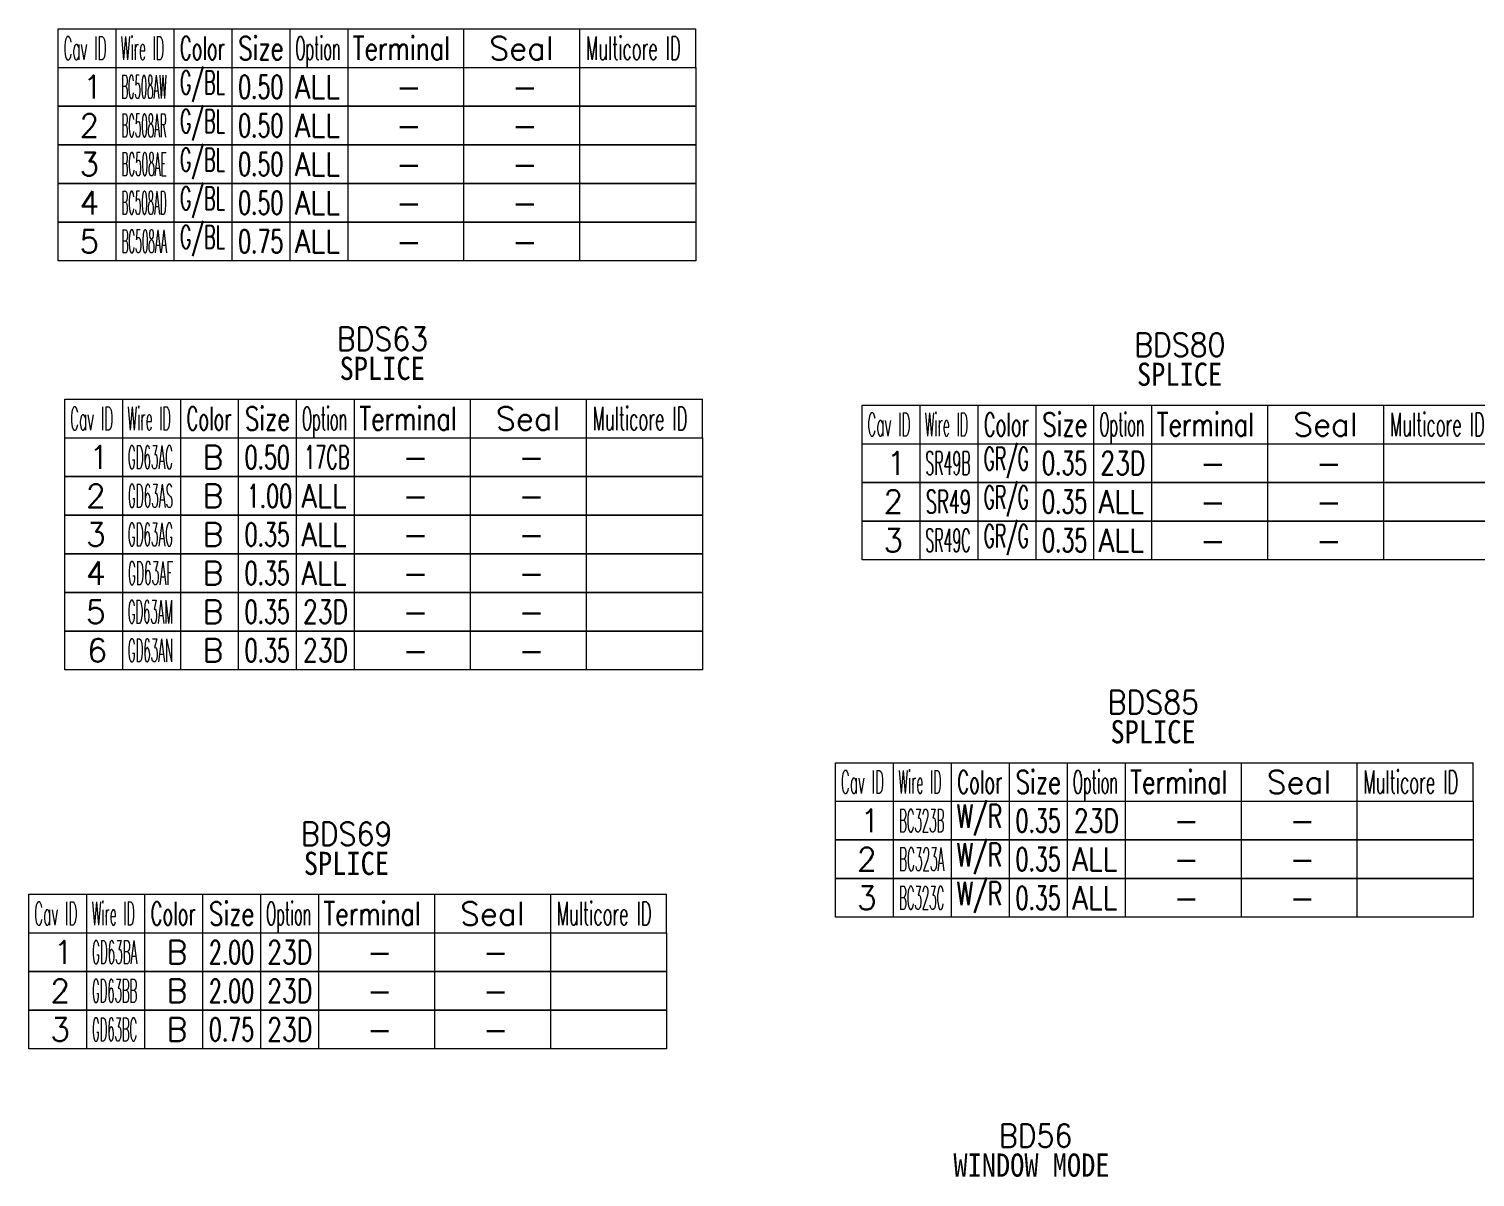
# Model space of a CAD drawing. Header units: inches. Extents: x 47316 to 59086, y 3141 to 11743.
# Drawn here: x 51791.6 to 51978.7, y 5917.5 to 6066.1 of the extents above; entities that cross this region are included whole.
import ezdxf

# ---------------------------------------------------------------- set-up
doc = ezdxf.new("R2010")
doc.units = ezdxf.units.IN
doc.header["$MEASUREMENT"] = 0
doc.styles.get("Standard").update_dxf_attribs({"font": ''})
doc.styles.get('Standard').set_extended_font_data('SimSun')

msp = doc.modelspace()

# ---------------------------------------------------------------- linework, layer by layer
at = {"color": 0, "linetype": 'Continuous', "lineweight": 15}
for p, q in [((51795.39, 6066.11), (51877.89, 6066.11)), ((51795.39, 6061.11), (51795.39, 6066.11)), ((51795.39, 6061.11), (51877.89, 6061.11)), ((51796.24, 6018.18), (51878.74, 6018.18)), ((51796.24, 6013.18), (51796.24, 6018.18)), ((51899.4, 6017.42), (51981.9, 6017.42)), ((51899.4, 6012.42), (51899.4, 6017.42)), ((51796.24, 6013.18), (51878.74, 6013.18)), ((51899.4, 6012.42), (51981.9, 6012.42)), ((51895.97, 5971.15), (51978.47, 5971.15)), ((51895.97, 5966.15), (51895.97, 5971.15)), ((51895.97, 5966.15), (51978.47, 5966.15)), ((51791.61, 5954.12), (51874.11, 5954.12)), ((51791.61, 5949.12), (51791.61, 5954.12)), ((51791.61, 5949.12), (51874.11, 5949.12))]:
    msp.add_line(p, q, dxfattribs=at)
at = {"color": 7, "linetype": 'Continuous', "lineweight": 15}
for p, q in [((51802.89, 6061.11), (51802.89, 6066.11)), ((51810.39, 6061.11), (51810.39, 6066.11)), ((51817.89, 6061.11), (51817.89, 6066.11)), ((51825.39, 6061.11), (51825.39, 6066.11)), ((51832.89, 6061.11), (51832.89, 6066.11)), ((51847.89, 6061.11), (51847.89, 6066.11)), ((51862.89, 6061.11), (51862.89, 6066.11)), ((51877.89, 6061.11), (51877.89, 6066.11)), ((51803.74, 6013.18), (51803.74, 6018.18)), ((51811.24, 6013.18), (51811.24, 6018.18)), ((51818.74, 6013.18), (51818.74, 6018.18)), ((51826.24, 6013.18), (51826.24, 6018.18)), ((51833.74, 6013.18), (51833.74, 6018.18)), ((51848.74, 6013.18), (51848.74, 6018.18)), ((51863.74, 6013.18), (51863.74, 6018.18)), ((51878.74, 6013.18), (51878.74, 6018.18)), ((51906.9, 6012.42), (51906.9, 6017.42)), ((51914.4, 6012.42), (51914.4, 6017.42)), ((51921.9, 6012.42), (51921.9, 6017.42)), ((51929.4, 6012.42), (51929.4, 6017.42)), ((51936.9, 6012.42), (51936.9, 6017.42)), ((51951.9, 6012.42), (51951.9, 6017.42)), ((51966.9, 6012.42), (51966.9, 6017.42)), ((51903.47, 5966.15), (51903.47, 5971.15)), ((51910.97, 5966.15), (51910.97, 5971.15)), ((51918.47, 5966.15), (51918.47, 5971.15)), ((51925.97, 5966.15), (51925.97, 5971.15)), ((51933.47, 5966.15), (51933.47, 5971.15)), ((51948.47, 5966.15), (51948.47, 5971.15)), ((51963.47, 5966.15), (51963.47, 5971.15)), ((51978.47, 5966.15), (51978.47, 5971.15)), ((51799.11, 5949.12), (51799.11, 5954.12)), ((51806.61, 5949.12), (51806.61, 5954.12)), ((51814.11, 5949.12), (51814.11, 5954.12)), ((51821.61, 5949.12), (51821.61, 5954.12)), ((51829.11, 5949.12), (51829.11, 5954.12)), ((51844.11, 5949.12), (51844.11, 5954.12)), ((51859.11, 5949.12), (51859.11, 5954.12)), ((51874.11, 5949.12), (51874.11, 5954.12))]:
    msp.add_line(p, q, dxfattribs=at)
at = {"color": 102, "linetype": 'Continuous', "lineweight": 15}
for p, q in [((51802.89, 6056.11), (51802.89, 6061.11)), ((51810.39, 6056.11), (51810.39, 6061.11)), ((51817.89, 6056.11), (51817.89, 6061.11)), ((51825.39, 6056.11), (51825.39, 6061.11)), ((51832.89, 6056.11), (51832.89, 6061.11)), ((51847.89, 6056.11), (51847.89, 6061.11)), ((51862.89, 6056.11), (51862.89, 6061.11)), ((51802.89, 6051.11), (51802.89, 6056.11)), ((51810.39, 6051.11), (51810.39, 6056.11)), ((51817.89, 6051.11), (51817.89, 6056.11)), ((51825.39, 6051.11), (51825.39, 6056.11)), ((51832.89, 6051.11), (51832.89, 6056.11)), ((51847.89, 6051.11), (51847.89, 6056.11)), ((51862.89, 6051.11), (51862.89, 6056.11)), ((51802.89, 6046.11), (51802.89, 6051.11)), ((51810.39, 6046.11), (51810.39, 6051.11)), ((51817.89, 6046.11), (51817.89, 6051.11)), ((51825.39, 6046.11), (51825.39, 6051.11)), ((51832.89, 6046.11), (51832.89, 6051.11)), ((51847.89, 6046.11), (51847.89, 6051.11)), ((51862.89, 6046.11), (51862.89, 6051.11)), ((51802.89, 6041.11), (51802.89, 6046.11)), ((51810.39, 6041.11), (51810.39, 6046.11)), ((51817.89, 6041.11), (51817.89, 6046.11)), ((51825.39, 6041.11), (51825.39, 6046.11)), ((51832.89, 6041.11), (51832.89, 6046.11)), ((51847.89, 6041.11), (51847.89, 6046.11)), ((51862.89, 6041.11), (51862.89, 6046.11)), ((51802.89, 6036.11), (51802.89, 6041.11)), ((51810.39, 6036.11), (51810.39, 6041.11)), ((51817.89, 6036.11), (51817.89, 6041.11)), ((51825.39, 6036.11), (51825.39, 6041.11)), ((51832.89, 6036.11), (51832.89, 6041.11)), ((51847.89, 6036.11), (51847.89, 6041.11)), ((51862.89, 6036.11), (51862.89, 6041.11)), ((51803.74, 6008.18), (51803.74, 6013.18)), ((51811.24, 6008.18), (51811.24, 6013.18)), ((51818.74, 6008.18), (51818.74, 6013.18)), ((51826.24, 6008.18), (51826.24, 6013.18)), ((51833.74, 6008.18), (51833.74, 6013.18)), ((51848.74, 6008.18), (51848.74, 6013.18)), ((51863.74, 6008.18), (51863.74, 6013.18)), ((51906.9, 6007.42), (51906.9, 6012.42)), ((51914.4, 6007.42), (51914.4, 6012.42)), ((51921.9, 6007.42), (51921.9, 6012.42)), ((51929.4, 6007.42), (51929.4, 6012.42)), ((51936.9, 6007.42), (51936.9, 6012.42)), ((51951.9, 6007.42), (51951.9, 6012.42)), ((51966.9, 6007.42), (51966.9, 6012.42)), ((51803.74, 6003.18), (51803.74, 6008.18)), ((51811.24, 6003.18), (51811.24, 6008.18)), ((51818.74, 6003.18), (51818.74, 6008.18)), ((51826.24, 6003.18), (51826.24, 6008.18)), ((51833.74, 6003.18), (51833.74, 6008.18)), ((51848.74, 6003.18), (51848.74, 6008.18)), ((51863.74, 6003.18), (51863.74, 6008.18)), ((51906.9, 6002.42), (51906.9, 6007.42)), ((51914.4, 6002.42), (51914.4, 6007.42)), ((51921.9, 6002.42), (51921.9, 6007.42)), ((51929.4, 6002.42), (51929.4, 6007.42)), ((51936.9, 6002.42), (51936.9, 6007.42)), ((51951.9, 6002.42), (51951.9, 6007.42)), ((51966.9, 6002.42), (51966.9, 6007.42)), ((51803.74, 5998.18), (51803.74, 6003.18)), ((51811.24, 5998.18), (51811.24, 6003.18)), ((51818.74, 5998.18), (51818.74, 6003.18)), ((51826.24, 5998.18), (51826.24, 6003.18)), ((51833.74, 5998.18), (51833.74, 6003.18)), ((51848.74, 5998.18), (51848.74, 6003.18)), ((51863.74, 5998.18), (51863.74, 6003.18)), ((51906.9, 5997.42), (51906.9, 6002.42)), ((51914.4, 5997.42), (51914.4, 6002.42)), ((51921.9, 5997.42), (51921.9, 6002.42)), ((51929.4, 5997.42), (51929.4, 6002.42)), ((51936.9, 5997.42), (51936.9, 6002.42)), ((51951.9, 5997.42), (51951.9, 6002.42)), ((51966.9, 5997.42), (51966.9, 6002.42)), ((51803.74, 5993.18), (51803.74, 5998.18)), ((51811.24, 5993.18), (51811.24, 5998.18)), ((51818.74, 5993.18), (51818.74, 5998.18)), ((51826.24, 5993.18), (51826.24, 5998.18)), ((51833.74, 5993.18), (51833.74, 5998.18)), ((51848.74, 5993.18), (51848.74, 5998.18)), ((51863.74, 5993.18), (51863.74, 5998.18)), ((51803.74, 5988.18), (51803.74, 5993.18)), ((51811.24, 5988.18), (51811.24, 5993.18)), ((51818.74, 5988.18), (51818.74, 5993.18)), ((51826.24, 5988.18), (51826.24, 5993.18)), ((51833.74, 5988.18), (51833.74, 5993.18)), ((51848.74, 5988.18), (51848.74, 5993.18)), ((51863.74, 5988.18), (51863.74, 5993.18)), ((51803.74, 5983.18), (51803.74, 5988.18)), ((51811.24, 5983.18), (51811.24, 5988.18)), ((51818.74, 5983.18), (51818.74, 5988.18)), ((51826.24, 5983.18), (51826.24, 5988.18)), ((51833.74, 5983.18), (51833.74, 5988.18)), ((51848.74, 5983.18), (51848.74, 5988.18)), ((51863.74, 5983.18), (51863.74, 5988.18)), ((51903.47, 5961.15), (51903.47, 5966.15)), ((51910.97, 5961.15), (51910.97, 5966.15)), ((51918.47, 5961.15), (51918.47, 5966.15)), ((51925.97, 5961.15), (51925.97, 5966.15)), ((51933.47, 5961.15), (51933.47, 5966.15)), ((51948.47, 5961.15), (51948.47, 5966.15)), ((51963.47, 5961.15), (51963.47, 5966.15)), ((51903.47, 5956.15), (51903.47, 5961.15)), ((51910.97, 5956.15), (51910.97, 5961.15)), ((51918.47, 5956.15), (51918.47, 5961.15)), ((51925.97, 5956.15), (51925.97, 5961.15)), ((51933.47, 5956.15), (51933.47, 5961.15)), ((51948.47, 5956.15), (51948.47, 5961.15)), ((51963.47, 5956.15), (51963.47, 5961.15)), ((51903.47, 5951.15), (51903.47, 5956.15)), ((51910.97, 5951.15), (51910.97, 5956.15)), ((51918.47, 5951.15), (51918.47, 5956.15)), ((51925.97, 5951.15), (51925.97, 5956.15)), ((51933.47, 5951.15), (51933.47, 5956.15)), ((51948.47, 5951.15), (51948.47, 5956.15)), ((51963.47, 5951.15), (51963.47, 5956.15)), ((51799.11, 5944.12), (51799.11, 5949.12)), ((51806.61, 5944.12), (51806.61, 5949.12)), ((51814.11, 5944.12), (51814.11, 5949.12)), ((51821.61, 5944.12), (51821.61, 5949.12)), ((51829.11, 5944.12), (51829.11, 5949.12)), ((51844.11, 5944.12), (51844.11, 5949.12)), ((51859.11, 5944.12), (51859.11, 5949.12)), ((51799.11, 5939.12), (51799.11, 5944.12)), ((51806.61, 5939.12), (51806.61, 5944.12)), ((51814.11, 5939.12), (51814.11, 5944.12)), ((51821.61, 5939.12), (51821.61, 5944.12)), ((51829.11, 5939.12), (51829.11, 5944.12)), ((51844.11, 5939.12), (51844.11, 5944.12)), ((51859.11, 5939.12), (51859.11, 5944.12)), ((51799.11, 5934.12), (51799.11, 5939.12)), ((51806.61, 5934.12), (51806.61, 5939.12)), ((51814.11, 5934.12), (51814.11, 5939.12)), ((51821.61, 5934.12), (51821.61, 5939.12)), ((51829.11, 5934.12), (51829.11, 5939.12)), ((51844.11, 5934.12), (51844.11, 5939.12)), ((51859.11, 5934.12), (51859.11, 5939.12))]:
    msp.add_line(p, q, dxfattribs=at)
at = {"color": 0, "linetype": 'Continuous', "lineweight": 15}
for points in [[(51795.39, 6056.11), (51795.39, 6061.11), (51877.89, 6061.11), (51877.89, 6056.11)], [(51795.39, 6051.11), (51795.39, 6056.11), (51877.89, 6056.11), (51877.89, 6051.11)], [(51795.39, 6046.11), (51795.39, 6051.11), (51877.89, 6051.11), (51877.89, 6046.11)], [(51795.39, 6041.11), (51795.39, 6046.11), (51877.89, 6046.11), (51877.89, 6041.11)], [(51795.39, 6036.11), (51795.39, 6041.11), (51877.89, 6041.11), (51877.89, 6036.11)], [(51796.24, 6008.18), (51796.24, 6013.18), (51878.74, 6013.18), (51878.74, 6008.18)], [(51899.4, 6007.42), (51899.4, 6012.42), (51981.9, 6012.42), (51981.9, 6007.42)], [(51796.24, 6003.18), (51796.24, 6008.18), (51878.74, 6008.18), (51878.74, 6003.18)], [(51899.4, 6002.42), (51899.4, 6007.42), (51981.9, 6007.42), (51981.9, 6002.42)], [(51796.24, 5998.18), (51796.24, 6003.18), (51878.74, 6003.18), (51878.74, 5998.18)], [(51899.4, 5997.42), (51899.4, 6002.42), (51981.9, 6002.42), (51981.9, 5997.42)], [(51796.24, 5993.18), (51796.24, 5998.18), (51878.74, 5998.18), (51878.74, 5993.18)], [(51796.24, 5988.18), (51796.24, 5993.18), (51878.74, 5993.18), (51878.74, 5988.18)], [(51796.24, 5983.18), (51796.24, 5988.18), (51878.74, 5988.18), (51878.74, 5983.18)], [(51895.97, 5961.15), (51895.97, 5966.15), (51978.47, 5966.15), (51978.47, 5961.15)], [(51895.97, 5956.15), (51895.97, 5961.15), (51978.47, 5961.15), (51978.47, 5956.15)], [(51895.97, 5951.15), (51895.97, 5956.15), (51978.47, 5956.15), (51978.47, 5951.15)], [(51791.61, 5944.12), (51791.61, 5949.12), (51874.11, 5949.12), (51874.11, 5944.12)], [(51791.61, 5939.12), (51791.61, 5944.12), (51874.11, 5944.12), (51874.11, 5939.12)], [(51791.61, 5934.12), (51791.61, 5939.12), (51874.11, 5939.12), (51874.11, 5934.12)]]:
    msp.add_lwpolyline(points, close=True, dxfattribs=at)

# ---------------------------------------------------------------- texts
at = {"color": 7, "linetype": 'Continuous', "lineweight": 15, "char_height": 3, "attachment_point": 1}
for s, insert, width in [('\\Fromans.shx;\\W0.4292452830;\\T1.0000000000;\\o\\lCav ID', (51796.07, 6065.11), 6.5), ('\\Fromans.shx;\\W0.4026548673;\\T1.0000000000;\\o\\lWire ID', (51803.5, 6065.11), 6.5), ('\\Fromans.shx;\\W0.5687500000;\\T1.0000000000;\\o\\lColor', (51811.13, 6065.11), 6.5), ('\\Fromans.shx;\\W0.7222222222;\\T1.0000000000;\\o\\lSize', (51818.7, 6065.11), 6.5), ('\\Fromans.shx;\\W0.4595959596;\\T1.0000000000;\\o\\lOption', (51826.09, 6065.11), 6.5), ('\\Fromans.shx;\\W0.7480916031;\\T1.0000000000;\\o\\lTerminal', (51833.49, 6065.11), 14), ('\\Fromans.shx;\\W1.0000000000;\\T1.0000000000;\\o\\lSeal', (51851.17, 6065.11), 9.2857), ('\\Fromans.shx;\\W0.5185185185;\\T1.0000000000;\\o\\lMulticore ID', (51863.68, 6065.11), 14), ('\\Fromans.shx;\\W1.0000000000;\\T1.0000000000;\\o\\l1', (51798.57, 6060.11), 2.8571), ('\\Fromans.shx;\\W1.0000000000;\\T1.0000000000;\\o\\l2', (51798.14, 6055.11), 2.8571), ('\\Fromans.shx;\\W1.0000000000;\\T1.0000000000;\\o\\l3', (51798.14, 6050.11), 2.8571), ('\\Fromans.shx;\\W1.0000000000;\\T1.0000000000;\\o\\l4', (51798.14, 6045.11), 2.8571), ('\\Fromans.shx;\\W1.0000000000;\\T1.0000000000;\\o\\l5', (51798.14, 6040.11), 2.8571), ('\\Fromans.shx;\\W0.4292452830;\\T1.0000000000;\\o\\lCav ID', (51796.93, 6017.18), 6.5), ('\\Fromans.shx;\\W0.4026548673;\\T1.0000000000;\\o\\lWire ID', (51804.36, 6017.18), 6.5), ('\\Fromans.shx;\\W0.5687500000;\\T1.0000000000;\\o\\lColor', (51811.99, 6017.18), 6.5), ('\\Fromans.shx;\\W0.7222222222;\\T1.0000000000;\\o\\lSize', (51819.55, 6017.18), 6.5), ('\\Fromans.shx;\\W0.4595959596;\\T1.0000000000;\\o\\lOption', (51826.94, 6017.18), 6.5), ('\\Fromans.shx;\\W0.7480916031;\\T1.0000000000;\\o\\lTerminal', (51834.35, 6017.18), 14), ('\\Fromans.shx;\\W1.0000000000;\\T1.0000000000;\\o\\lSeal', (51852.03, 6017.18), 9.2857), ('\\Fromans.shx;\\W0.5185185185;\\T1.0000000000;\\o\\lMulticore ID', (51864.54, 6017.18), 14), ('\\Fromans.shx;\\W0.4292452830;\\T1.0000000000;\\o\\lCav ID', (51900.08, 6016.42), 6.5), ('\\Fromans.shx;\\W0.4026548673;\\T1.0000000000;\\o\\lWire ID', (51907.51, 6016.42), 6.5), ('\\Fromans.shx;\\W0.5687500000;\\T1.0000000000;\\o\\lColor', (51915.14, 6016.42), 6.5), ('\\Fromans.shx;\\W0.7222222222;\\T1.0000000000;\\o\\lSize', (51922.71, 6016.42), 6.5), ('\\Fromans.shx;\\W0.4595959596;\\T1.0000000000;\\o\\lOption', (51930.1, 6016.42), 6.5), ('\\Fromans.shx;\\W0.7480916031;\\T1.0000000000;\\o\\lTerminal', (51937.51, 6016.42), 14), ('\\Fromans.shx;\\W1.0000000000;\\T1.0000000000;\\o\\lSeal', (51955.18, 6016.42), 9.2857), ('\\Fromans.shx;\\W0.5185185185;\\T1.0000000000;\\o\\lMulticore ID', (51967.69, 6016.42), 14), ('\\Fromans.shx;\\W1.0000000000;\\T1.0000000000;\\o\\l1', (51799.42, 6012.18), 2.8571), ('\\Fromans.shx;\\W1.0000000000;\\T1.0000000000;\\o\\l1', (51902.58, 6011.42), 2.8571), ('\\Fromans.shx;\\W1.0000000000;\\T1.0000000000;\\o\\l2', (51798.99, 6007.18), 2.8571), ('\\Fromans.shx;\\W1.0000000000;\\T1.0000000000;\\o\\l2', (51902.15, 6006.42), 2.8571), ('\\Fromans.shx;\\W1.0000000000;\\T1.0000000000;\\o\\l3', (51798.99, 6002.18), 2.8571), ('\\Fromans.shx;\\W1.0000000000;\\T1.0000000000;\\o\\l3', (51902.15, 6001.42), 2.8571), ('\\Fromans.shx;\\W1.0000000000;\\T1.0000000000;\\o\\l4', (51798.99, 5997.18), 2.8571), ('\\Fromans.shx;\\W1.0000000000;\\T1.0000000000;\\o\\l5', (51798.99, 5992.18), 2.8571), ('\\Fromans.shx;\\W1.0000000000;\\T1.0000000000;\\o\\l6', (51799.14, 5987.18), 2.8571), ('\\Fromans.shx;\\W0.4026548673;\\T1.0000000000;\\o\\lWire ID', (51904.08, 5970.15), 6.5), ('\\Fromans.shx;\\W0.7222222222;\\T1.0000000000;\\o\\lSize', (51919.28, 5970.15), 6.5), ('\\Fromans.shx;\\W0.4595959596;\\T1.0000000000;\\o\\lOption', (51926.67, 5970.15), 6.5), ('\\Fromans.shx;\\W0.7480916031;\\T1.0000000000;\\o\\lTerminal', (51934.08, 5970.15), 14), ('\\Fromans.shx;\\W0.5185185185;\\T1.0000000000;\\o\\lMulticore ID', (51964.26, 5970.15), 14), ('\\Fromans.shx;\\W0.4292452830;\\T1.0000000000;\\o\\lCav ID', (51896.65, 5970.15), 6.5), ('\\Fromans.shx;\\W0.5687500000;\\T1.0000000000;\\o\\lColor', (51911.71, 5970.15), 6.5), ('\\Fromans.shx;\\W1.0000000000;\\T1.0000000000;\\o\\lSeal', (51951.75, 5970.15), 9.2857), ('\\Fromans.shx;\\W1.0000000000;\\T1.0000000000;\\o\\l1', (51899.15, 5965.15), 2.8571), ('\\Fromans.shx;\\W1.0000000000;\\T1.0000000000;\\o\\l2', (51898.72, 5960.15), 2.8571), ('\\Fromans.shx;\\W1.0000000000;\\T1.0000000000;\\o\\l3', (51898.72, 5955.15), 2.8571), ('\\Fromans.shx;\\W0.4292452830;\\T1.0000000000;\\o\\lCav ID', (51792.29, 5953.12), 6.5), ('\\Fromans.shx;\\W0.4026548673;\\T1.0000000000;\\o\\lWire ID', (51799.72, 5953.12), 6.5), ('\\Fromans.shx;\\W0.5687500000;\\T1.0000000000;\\o\\lColor', (51807.35, 5953.12), 6.5), ('\\Fromans.shx;\\W0.7222222222;\\T1.0000000000;\\o\\lSize', (51814.92, 5953.12), 6.5), ('\\Fromans.shx;\\W0.4595959596;\\T1.0000000000;\\o\\lOption', (51822.3, 5953.12), 6.5), ('\\Fromans.shx;\\W0.7480916031;\\T1.0000000000;\\o\\lTerminal', (51829.71, 5953.12), 14), ('\\Fromans.shx;\\W1.0000000000;\\T1.0000000000;\\o\\lSeal', (51847.39, 5953.12), 9.2857), ('\\Fromans.shx;\\W0.5185185185;\\T1.0000000000;\\o\\lMulticore ID', (51859.9, 5953.12), 14), ('\\Fromans.shx;\\W1.0000000000;\\T1.0000000000;\\o\\l1', (51794.79, 5948.12), 2.8571), ('\\Fromans.shx;\\W1.0000000000;\\T1.0000000000;\\o\\l2', (51794.36, 5943.12), 2.8571), ('\\Fromans.shx;\\W1.0000000000;\\T1.0000000000;\\o\\l3', (51794.36, 5938.12), 2.8571)]:
    msp.add_mtext(s, dxfattribs=dict(at, insert=insert, width=width))
at = {"color": 21, "linetype": 'Continuous', "lineweight": 15, "char_height": 3, "attachment_point": 1}
for s, insert, width in [('\\Fromans.shx;\\W0.3159722222;\\T1.0000000000;\\o\\lBC508AW', (51803.57, 6060.11), 6.5), ('\\Fromans.shx;\\W0.6500000000;\\T1.0000000000;\\o\\l0.50', (51818.67, 6060.11), 6.5), ('\\Fromans.shx;\\W1.0000000000;\\T1.0000000000;\\o\\l-', (51839.1, 6060.11), 3.7143), ('\\Fromans.shx;\\W0.3226950355;\\T1.0000000000;\\o\\lBC508AR', (51803.57, 6055.11), 6.5), ('\\Fromans.shx;\\W0.6500000000;\\T1.0000000000;\\o\\l0.50', (51818.67, 6055.11), 6.5), ('\\Fromans.shx;\\W1.0000000000;\\T1.0000000000;\\o\\l-', (51839.1, 6055.11), 3.7143), ('\\Fromans.shx;\\W0.3273381295;\\T1.0000000000;\\o\\lBC508AE', (51803.58, 6050.11), 6.5), ('\\Fromans.shx;\\W0.6500000000;\\T1.0000000000;\\o\\l0.50', (51818.67, 6050.11), 6.5), ('\\Fromans.shx;\\W1.0000000000;\\T1.0000000000;\\o\\l-', (51839.1, 6050.11), 3.7143), ('\\Fromans.shx;\\W0.3226950355;\\T1.0000000000;\\o\\lBC508AD', (51803.57, 6045.11), 6.5), ('\\Fromans.shx;\\W0.6500000000;\\T1.0000000000;\\o\\l0.50', (51818.67, 6045.11), 6.5), ('\\Fromans.shx;\\W1.0000000000;\\T1.0000000000;\\o\\l-', (51839.1, 6045.11), 3.7143), ('\\Fromans.shx;\\W0.3297101449;\\T1.0000000000;\\o\\lBC508AA', (51803.58, 6040.11), 6.5), ('\\Fromans.shx;\\W0.6500000000;\\T1.0000000000;\\o\\l0.75', (51818.67, 6040.11), 6.5), ('\\Fromans.shx;\\W1.0000000000;\\T1.0000000000;\\o\\l-', (51839.1, 6040.11), 3.7143), ('\\Fromans.shx;\\W0.3760330579;\\T1.0000000000;\\o\\lGD63AC', (51804.4, 6012.18), 6.5), ('\\Fromans.shx;\\W0.6500000000;\\T1.0000000000;\\o\\l0.50', (51819.52, 6012.18), 6.5), ('\\Fromans.shx;\\W0.4460784314;\\T1.0000000000;\\o\\lSR49B', (51907.59, 6011.42), 6.5), ('\\Fromans.shx;\\W0.6500000000;\\T1.0000000000;\\o\\l0.35', (51922.68, 6011.42), 6.5), ('\\Fromans.shx;\\W1.0000000000;\\T1.0000000000;\\o\\l-', (51839.96, 6012.18), 3.7143), ('\\Fromans.shx;\\W1.0000000000;\\T1.0000000000;\\o\\l-', (51943.11, 6011.42), 3.7143), ('\\Fromans.shx;\\W0.3791666667;\\T1.0000000000;\\o\\lGD63AS', (51804.41, 6007.18), 6.5), ('\\Fromans.shx;\\W0.6500000000;\\T1.0000000000;\\o\\l1.00', (51819.8, 6007.18), 6.5), ('\\Fromans.shx;\\W0.5617283951;\\T1.0000000000;\\o\\lSR49', (51907.64, 6006.42), 6.5), ('\\Fromans.shx;\\W0.6500000000;\\T1.0000000000;\\o\\l0.35', (51922.68, 6006.42), 6.5), ('\\Fromans.shx;\\W1.0000000000;\\T1.0000000000;\\o\\l-', (51839.96, 6007.18), 3.7143), ('\\Fromans.shx;\\W1.0000000000;\\T1.0000000000;\\o\\l-', (51943.11, 6006.42), 3.7143), ('\\Fromans.shx;\\W0.3760330579;\\T1.0000000000;\\o\\lGD63AG', (51804.4, 6002.18), 6.5), ('\\Fromans.shx;\\W0.6500000000;\\T1.0000000000;\\o\\l0.35', (51819.52, 6002.18), 6.5), ('\\Fromans.shx;\\W1.0000000000;\\T1.0000000000;\\o\\l-', (51839.96, 6002.18), 3.7143), ('\\Fromans.shx;\\W0.4460784314;\\T1.0000000000;\\o\\lSR49C', (51907.59, 6001.42), 6.5), ('\\Fromans.shx;\\W0.6500000000;\\T1.0000000000;\\o\\l0.35', (51922.68, 6001.42), 6.5), ('\\Fromans.shx;\\W1.0000000000;\\T1.0000000000;\\o\\l-', (51943.11, 6001.42), 3.7143), ('\\Fromans.shx;\\W0.3855932203;\\T1.0000000000;\\o\\lGD63AF', (51804.41, 5997.18), 6.5), ('\\Fromans.shx;\\W0.6500000000;\\T1.0000000000;\\o\\l0.35', (51819.52, 5997.18), 6.5), ('\\Fromans.shx;\\W1.0000000000;\\T1.0000000000;\\o\\l-', (51839.96, 5997.18), 3.7143), ('\\Fromans.shx;\\W0.3669354839;\\T1.0000000000;\\o\\lGD63AM', (51804.4, 5992.18), 6.5), ('\\Fromans.shx;\\W0.6500000000;\\T1.0000000000;\\o\\l0.35', (51819.52, 5992.18), 6.5), ('\\Fromans.shx;\\W1.0000000000;\\T1.0000000000;\\o\\l-', (51839.96, 5992.18), 3.7143), ('\\Fromans.shx;\\W0.3729508197;\\T1.0000000000;\\o\\lGD63AN', (51804.4, 5987.18), 6.5), ('\\Fromans.shx;\\W0.6500000000;\\T1.0000000000;\\o\\l0.35', (51819.52, 5987.18), 6.5), ('\\Fromans.shx;\\W1.0000000000;\\T1.0000000000;\\o\\l-', (51839.96, 5987.18), 3.7143), ('\\Fromans.shx;\\W0.3699186992;\\T1.0000000000;\\o\\lBC323B', (51904.18, 5965.15), 6.5), ('\\Fromans.shx;\\W0.6500000000;\\T1.0000000000;\\o\\l0.35', (51919.25, 5965.15), 6.5), ('\\Fromans.shx;\\W1.0000000000;\\T1.0000000000;\\o\\l-', (51939.68, 5965.15), 3.7143), ('\\Fromans.shx;\\W0.3791666667;\\T1.0000000000;\\o\\lBC323A', (51904.19, 5960.15), 6.5), ('\\Fromans.shx;\\W0.6500000000;\\T1.0000000000;\\o\\l0.35', (51919.25, 5960.15), 6.5), ('\\Fromans.shx;\\W1.0000000000;\\T1.0000000000;\\o\\l-', (51939.68, 5960.15), 3.7143), ('\\Fromans.shx;\\W0.3699186992;\\T1.0000000000;\\o\\lBC323C', (51904.18, 5955.15), 6.5), ('\\Fromans.shx;\\W0.6500000000;\\T1.0000000000;\\o\\l0.35', (51919.25, 5955.15), 6.5), ('\\Fromans.shx;\\W1.0000000000;\\T1.0000000000;\\o\\l-', (51939.68, 5955.15), 3.7143), ('\\Fromans.shx;\\W0.3760330579;\\T1.0000000000;\\o\\lGD63BA', (51799.77, 5948.12), 6.5), ('\\Fromans.shx;\\W0.6500000000;\\T1.0000000000;\\o\\l2.00', (51814.89, 5948.12), 6.5), ('\\Fromans.shx;\\W1.0000000000;\\T1.0000000000;\\o\\l-', (51835.32, 5948.12), 3.7143), ('\\Fromans.shx;\\W0.3669354839;\\T1.0000000000;\\o\\lGD63BB', (51799.76, 5943.12), 6.5), ('\\Fromans.shx;\\W0.6500000000;\\T1.0000000000;\\o\\l2.00', (51814.89, 5943.12), 6.5), ('\\Fromans.shx;\\W1.0000000000;\\T1.0000000000;\\o\\l-', (51835.32, 5943.12), 3.7143), ('\\Fromans.shx;\\W0.3669354839;\\T1.0000000000;\\o\\lGD63BC', (51799.76, 5938.12), 6.5), ('\\Fromans.shx;\\W0.6500000000;\\T1.0000000000;\\o\\l0.75', (51814.89, 5938.12), 6.5), ('\\Fromans.shx;\\W1.0000000000;\\T1.0000000000;\\o\\l-', (51835.32, 5938.12), 3.7143)]:
    msp.add_mtext(s, dxfattribs=dict(at, insert=insert, width=width))
at = {"color": 140, "linetype": 'Continuous', "lineweight": 15, "char_height": 3, "attachment_point": 1}
for s, insert, width in [('\\Fromans.shx;\\W0.5617283951;\\T1.0000000000;\\o\\lG/BL', (51811.13, 6060.68), 6.5), ('\\Fromans.shx;\\W0.8750000000;\\T1.0000000000;\\o\\lALL', (51826.01, 6060.11), 6.5), ('\\Fromans.shx;\\W1.0000000000;\\T1.0000000000;\\o\\l-', (51854.1, 6060.11), 3.7143), ('\\Fromans.shx;\\W0.5617283951;\\T1.0000000000;\\o\\lG/BL', (51811.13, 6055.68), 6.5), ('\\Fromans.shx;\\W0.8750000000;\\T1.0000000000;\\o\\lALL', (51826.01, 6055.11), 6.5), ('\\Fromans.shx;\\W1.0000000000;\\T1.0000000000;\\o\\l-', (51854.1, 6055.11), 3.7143), ('\\Fromans.shx;\\W0.5617283951;\\T1.0000000000;\\o\\lG/BL', (51811.13, 6050.68), 6.5), ('\\Fromans.shx;\\W0.8750000000;\\T1.0000000000;\\o\\lALL', (51826.01, 6050.11), 6.5), ('\\Fromans.shx;\\W1.0000000000;\\T1.0000000000;\\o\\l-', (51854.1, 6050.11), 3.7143), ('\\Fromans.shx;\\W0.5617283951;\\T1.0000000000;\\o\\lG/BL', (51811.13, 6045.68), 6.5), ('\\Fromans.shx;\\W0.8750000000;\\T1.0000000000;\\o\\lALL', (51826.01, 6045.11), 6.5), ('\\Fromans.shx;\\W1.0000000000;\\T1.0000000000;\\o\\l-', (51854.1, 6045.11), 3.7143), ('\\Fromans.shx;\\W0.5617283951;\\T1.0000000000;\\o\\lG/BL', (51811.13, 6040.68), 6.5), ('\\Fromans.shx;\\W0.8750000000;\\T1.0000000000;\\o\\lALL', (51826.01, 6040.11), 6.5), ('\\Fromans.shx;\\W1.0000000000;\\T1.0000000000;\\o\\l-', (51854.1, 6040.11), 3.7143), ('\\Fromans.shx;\\W1.0000000000;\\T1.0000000000;\\o\\lB', (51814.06, 6012.18), 3), ('\\Fromans.shx;\\W0.5548780488;\\T1.0000000000;\\o\\l17CB', (51827.22, 6012.18), 6.5), ('\\Fromans.shx;\\W0.5352941176;\\T1.0000000000;\\o\\lGR/G', (51915.13, 6011.99), 6.5), ('\\Fromans.shx;\\W0.7459016393;\\T1.0000000000;\\o\\l23D', (51930.22, 6011.42), 6.5), ('\\Fromans.shx;\\W1.0000000000;\\T1.0000000000;\\o\\l-', (51854.96, 6012.18), 3.7143), ('\\Fromans.shx;\\W1.0000000000;\\T1.0000000000;\\o\\l-', (51958.11, 6011.42), 3.7143), ('\\Fromans.shx;\\W1.0000000000;\\T1.0000000000;\\o\\lB', (51814.06, 6007.18), 3), ('\\Fromans.shx;\\W0.8750000000;\\T1.0000000000;\\o\\lALL', (51826.87, 6007.18), 6.5), ('\\Fromans.shx;\\W0.5352941176;\\T1.0000000000;\\o\\lGR/G', (51915.13, 6006.99), 6.5), ('\\Fromans.shx;\\W0.8750000000;\\T1.0000000000;\\o\\lALL', (51930.02, 6006.42), 6.5), ('\\Fromans.shx;\\W1.0000000000;\\T1.0000000000;\\o\\l-', (51854.96, 6007.18), 3.7143), ('\\Fromans.shx;\\W1.0000000000;\\T1.0000000000;\\o\\l-', (51958.11, 6006.42), 3.7143), ('\\Fromans.shx;\\W1.0000000000;\\T1.0000000000;\\o\\lB', (51814.06, 6002.18), 3), ('\\Fromans.shx;\\W0.8750000000;\\T1.0000000000;\\o\\lALL', (51826.87, 6002.18), 6.5), ('\\Fromans.shx;\\W0.5352941176;\\T1.0000000000;\\o\\lGR/G', (51915.13, 6001.99), 6.5), ('\\Fromans.shx;\\W1.0000000000;\\T1.0000000000;\\o\\l-', (51854.96, 6002.18), 3.7143), ('\\Fromans.shx;\\W0.8750000000;\\T1.0000000000;\\o\\lALL', (51930.02, 6001.42), 6.5), ('\\Fromans.shx;\\W1.0000000000;\\T1.0000000000;\\o\\l-', (51958.11, 6001.42), 3.7143), ('\\Fromans.shx;\\W1.0000000000;\\T1.0000000000;\\o\\lB', (51814.06, 5997.18), 3), ('\\Fromans.shx;\\W0.8750000000;\\T1.0000000000;\\o\\lALL', (51826.87, 5997.18), 6.5), ('\\Fromans.shx;\\W1.0000000000;\\T1.0000000000;\\o\\l-', (51854.96, 5997.18), 3.7143), ('\\Fromans.shx;\\W1.0000000000;\\T1.0000000000;\\o\\lB', (51814.06, 5992.18), 3), ('\\Fromans.shx;\\W0.7459016393;\\T1.0000000000;\\o\\l23D', (51827.06, 5992.18), 6.5), ('\\Fromans.shx;\\W1.0000000000;\\T1.0000000000;\\o\\l-', (51854.96, 5992.18), 3.7143), ('\\Fromans.shx;\\W1.0000000000;\\T1.0000000000;\\o\\lB', (51814.06, 5987.18), 3), ('\\Fromans.shx;\\W0.7459016393;\\T1.0000000000;\\o\\l23D', (51827.06, 5987.18), 6.5), ('\\Fromans.shx;\\W1.0000000000;\\T1.0000000000;\\o\\l-', (51854.96, 5987.18), 3.7143), ('\\Fromans.shx;\\W0.6791044776;\\T1.0000000000;\\o\\lW/R', (51911.66, 5965.72), 6.5), ('\\Fromans.shx;\\W0.7459016393;\\T1.0000000000;\\o\\l23D', (51926.79, 5965.15), 6.5), ('\\Fromans.shx;\\W1.0000000000;\\T1.0000000000;\\o\\l-', (51954.68, 5965.15), 3.7143), ('\\Fromans.shx;\\W0.6791044776;\\T1.0000000000;\\o\\lW/R', (51911.66, 5960.72), 6.5), ('\\Fromans.shx;\\W0.8750000000;\\T1.0000000000;\\o\\lALL', (51926.59, 5960.15), 6.5), ('\\Fromans.shx;\\W1.0000000000;\\T1.0000000000;\\o\\l-', (51954.68, 5960.15), 3.7143), ('\\Fromans.shx;\\W0.6791044776;\\T1.0000000000;\\o\\lW/R', (51911.66, 5955.72), 6.5), ('\\Fromans.shx;\\W0.8750000000;\\T1.0000000000;\\o\\lALL', (51926.59, 5955.15), 6.5), ('\\Fromans.shx;\\W1.0000000000;\\T1.0000000000;\\o\\l-', (51954.68, 5955.15), 3.7143), ('\\Fromans.shx;\\W1.0000000000;\\T1.0000000000;\\o\\lB', (51809.43, 5948.12), 3), ('\\Fromans.shx;\\W0.7459016393;\\T1.0000000000;\\o\\l23D', (51822.43, 5948.12), 6.5), ('\\Fromans.shx;\\W1.0000000000;\\T1.0000000000;\\o\\l-', (51850.32, 5948.12), 3.7143), ('\\Fromans.shx;\\W1.0000000000;\\T1.0000000000;\\o\\lB', (51809.43, 5943.12), 3), ('\\Fromans.shx;\\W0.7459016393;\\T1.0000000000;\\o\\l23D', (51822.43, 5943.12), 6.5), ('\\Fromans.shx;\\W1.0000000000;\\T1.0000000000;\\o\\l-', (51850.32, 5943.12), 3.7143), ('\\Fromans.shx;\\W1.0000000000;\\T1.0000000000;\\o\\lB', (51809.43, 5938.12), 3), ('\\Fromans.shx;\\W0.7459016393;\\T1.0000000000;\\o\\l23D', (51822.43, 5938.12), 6.5), ('\\Fromans.shx;\\W1.0000000000;\\T1.0000000000;\\o\\l-', (51850.32, 5938.12), 3.7143)]:
    msp.add_mtext(s, dxfattribs=dict(at, insert=insert, width=width))
at = {"color": 6, "linetype": 'Continuous', "lineweight": 20, "char_height": 3, "attachment_point": 1}
for s, insert, width in [('\\Fromans.shx;\\W0.9000000000;\\T1.0000000000;\\o\\lBDS63', (51831.45, 6027.5), 13.1143), ('\\Fromans.shx;\\W0.9000000000;\\T1.0000000000;\\o\\lBDS80', (51934.61, 6026.73), 13.1143), ('\\f黑体|b0|i0|c1|p0;\\W0.9000000000;\\T1.0000000000;\\o\\lSPLICE', (51831.8, 6023.68), 11.6494), ('\\f黑体|b0|i0|c1|p0;\\W0.9000000000;\\T1.0000000000;\\o\\lSPLICE', (51934.96, 6022.92), 11.6494), ('\\Fromans.shx;\\W0.9000000000;\\T1.0000000000;\\o\\lBDS85', (51931.18, 5980.47), 13.1143), ('\\f黑体|b0|i0|c1|p0;\\W0.9000000000;\\T1.0000000000;\\o\\lSPLICE', (51931.53, 5976.65), 11.6494), ('\\Fromans.shx;\\W0.9000000000;\\T1.0000000000;\\o\\lBDS69', (51826.81, 5963.44), 13.1143), ('\\f黑体|b0|i0|c1|p0;\\W0.9000000000;\\T1.0000000000;\\o\\lSPLICE', (51827.17, 5959.62), 11.6494), ('\\Fromans.shx;\\W0.9000000000;\\T1.0000000000;\\o\\lBD56', (51917.11, 5924.38), 10.5429), ('\\f黑体|b0|i0|c1|p0;\\W0.9000000000;\\T1.0000000000;\\o\\lWINDOW MODE', (51911.21, 5920.57), 21.3573)]:
    msp.add_mtext(s, dxfattribs=dict(at, insert=insert, width=width))

doc.saveas('drawing.dxf')
